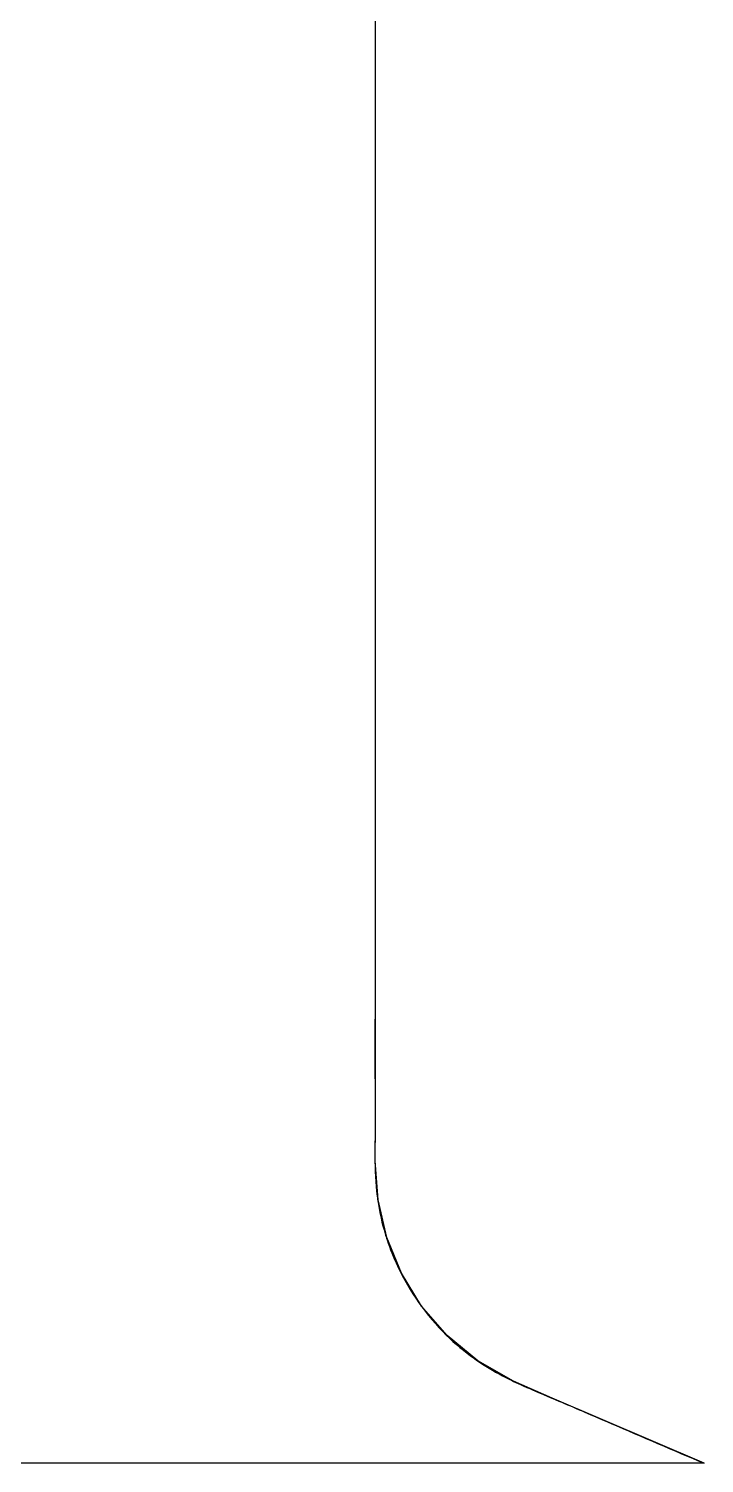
# Model space of a CAD drawing. Extents: x -14459 to -13865, y -11108 to -10688.
# Drawn here: x -14249.31 to -14235.15, y -10923.2 to -10893.12 of the extents above; entities that cross this region are included whole.
import ezdxf

# ---------------------------------------------------------------- set-up
doc = ezdxf.new("R2010")
doc.units = 0
doc.header["$LTSCALE"] = 7
doc.layers.add('FL0702_BODY_DXF_CONTINUOUS_LINE', color=7, linetype='CONTINUOUS')

msp = doc.modelspace()

# ---------------------------------------------------------------- linework, layer by layer
at = {"layer": 'FL0702_BODY_DXF_CONTINUOUS_LINE', "color": 7, "linetype": 'Continuous'}
for p, q in [((-14235.15269, -10923.20201), (-14238.33954, -10921.83456)), ((-14235.15759, -10923.20196), (-14283.93551, -10923.20196))]:
    msp.add_line(p, q, dxfattribs=at)
for points in [[(-14242.04409, -10916.01095), (-14242.04815, -10914.22489), (-14242.04688, -10880.77154)], [(-14238.33954, -10921.83456), (-14239.15318, -10921.47984), (-14239.89852, -10921.05473), (-14240.54191, -10920.52368), (-14241.07789, -10919.90365), (-14241.50118, -10919.21469), (-14241.80945, -10918.46999), (-14241.9916, -10917.67974), (-14242.04913, -10916.85671), (-14242.04409, -10916.01095)]]:
    msp.add_lwpolyline(points, dxfattribs=at)
for centre, radius, start, end in [((-14236.91542, -10916.95013), 5.13578, 187.293695, 188.765127), ((-14237.28082, -10917.00568), 4.76619, 188.774433, 196.838518), ((-14237.14345, -10916.9633), 4.90994, 196.847484, 198.39098), ((-14237.13051, -10917.02377), 4.89256, 225.484831, 234.487641), ((-14237.08789, -10916.96283), 4.96692, 234.495801, 236.912263), ((-14235.72471, -10914.23732), 8.01512, 243.962607, 245.451921)]:
    msp.add_arc(centre, radius, start, end, dxfattribs=at)
for points, knots in [([(-14242.05327, -10863.94767), (-14242.05338, -10866.18336), (-14242.05343, -10870.65475), (-14242.05404, -10877.36181), (-14242.05479, -10884.06885), (-14242.05509, -10889.65805), (-14242.05488, -10894.12939), (-14242.05445, -10897.4829), (-14242.05361, -10900.83642), (-14242.05267, -10904.18993), (-14242.05308, -10906.98453), (-14242.05402, -10909.2202), (-14242.05404, -10910.89696), (-14242.05392, -10912.29426), (-14242.05482, -10913.4121), (-14242.05585, -10914.25048), (-14242.05769, -10915.08887), (-14242.0499, -10915.78749), (-14242.05302, -10916.3465), (-14242.06289, -10916.905), (-14242.04514, -10917.32513), (-14242.00965, -10917.60214)], [0, 0, 0, 0, 0.12500179, 0.25000336, 0.37500438, 0.50000508, 0.5625054, 0.62500572, 0.68750609, 0.75000651, 0.81250694, 0.84375714, 0.87500729, 0.9062575, 0.92188268, 0.93750793, 0.95313297, 0.96875789, 0.97657152, 0.98438513, 1, 1, 1, 1]), ([(-14241.80262, -10918.51239), (-14241.74016, -10918.70029), (-14241.44751, -10919.43361), (-14240.98184, -10920.09838), (-14240.56048, -10920.51267)], [0, 0, 0, 0, 0.2509933, 1, 1, 1, 1]), ([(-14239.05465, -10921.52797), (-14238.73324, -10921.67513), (-14238.07935, -10921.9444), (-14236.78324, -10922.50908), (-14235.80709, -10922.92324), (-14235.15755, -10923.20217)], [0, 0, 0, 0, 0.25002816, 0.50001096, 1, 1, 1, 1])]:
    msp.add_open_spline(points, degree=3, knots=knots, dxfattribs=at)
msp.add_open_spline([(-14239.79945, -10921.12429), (-14239.62092, -10921.24063), (-14239.43438, -10921.34525), (-14239.24301, -10921.43896)], degree=3, dxfattribs=at)

doc.saveas('drawing.dxf')
